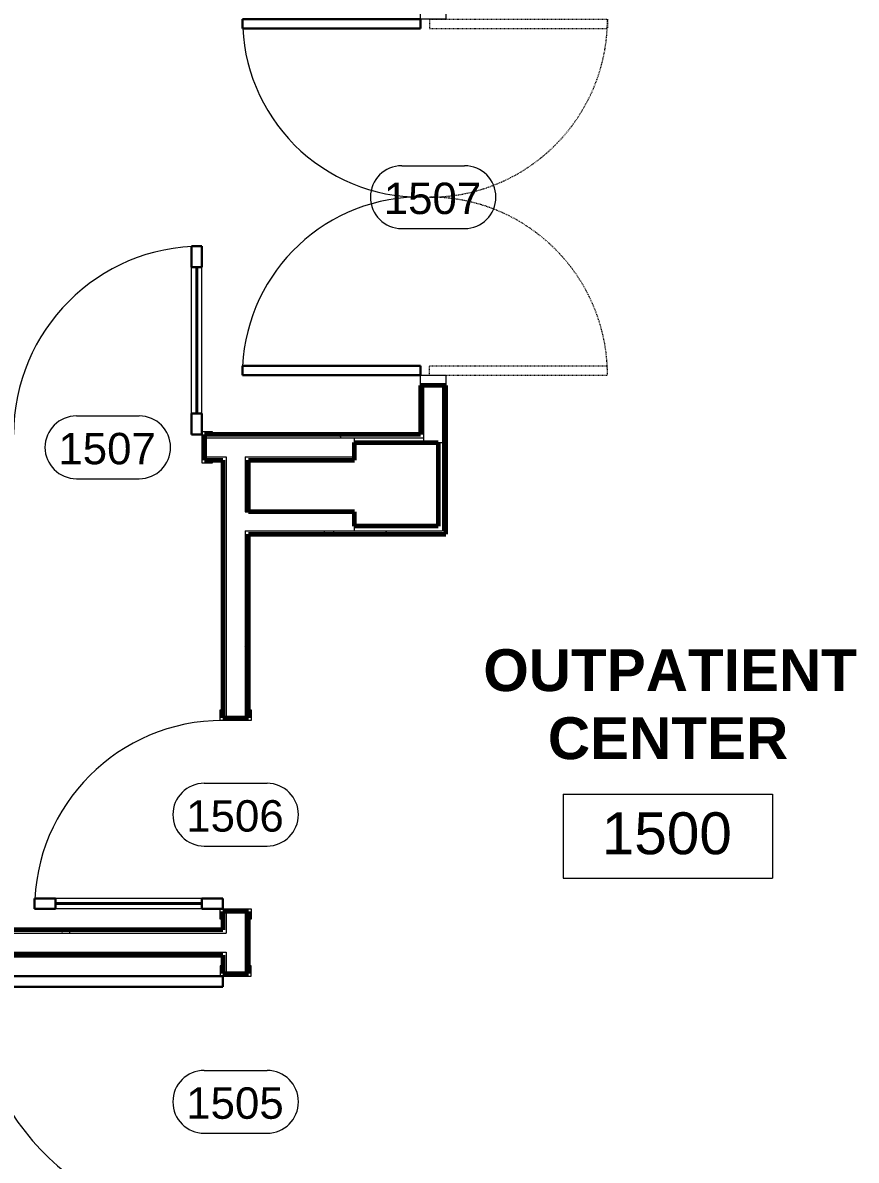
# Model space of a CAD drawing. Header units: inches. Extents: x -1969 to 2015, y -1363 to 1657.
# Drawn here: x -702.8 to -543.5, y 252.5 to 469.9 of the extents above; entities that cross this region are included whole.
import ezdxf

# ---------------------------------------------------------------- set-up
doc = ezdxf.new("R2010")
doc.units = ezdxf.units.IN
doc.header["$MEASUREMENT"] = 0
doc.linetypes.add('Dash', pattern=[0.25, 0.125, -0.125])
for name, color, linetype, lineweight in [('A-AREA-IDEN', 2, 'Continuous', 9), ('A-DOOR', 31, 'Continuous', 18), ('A-DOOR-GLAZ', 31, 'Continuous', 40), ('A-DOOR-IDEN', 31, 'Continuous', 9), ('A-WALL', 113, 'Continuous', 18), ('A-WALL-PATT', 111, 'Continuous', 60), ('I-WALL', 2, 'Continuous', 18)]:
    doc.layers.add(name, color=color, linetype=linetype, lineweight=lineweight)
doc.styles.add('Arial', font='arial.ttf', dxfattribs={"height": 6})
doc.styles.add('Arial_1', font='arial.ttf', dxfattribs={"height": 8})
doc.styles.add('Arial_B', font='arialbd.ttf', dxfattribs={"height": 8})
pattern_1 = [(0, (0, 0), (20.48, 5.12), [0.845, -14.515, 0.845, -14.515, -81.92]), (0, (0, 0), (20.48, 5.12), [-30.72, 0.845, -29.875, 0.845, -14.515, -35.84]), (0, (0, 0), (20.48, 5.12), [-76.8, 0.845, -9.395, 0.845, -24.755]), (120, (7.68, 2.56), (-14.67405, 15.1762), [0.845, -14.515, 0.845, -14.515, -81.92]), (120, (7.68, 2.56), (-14.67405, 15.1762), [-30.72, 0.845, -29.875, 0.845, -14.515, -35.84]), (120, (7.68, 2.56), (-14.67405, 15.1762), [-76.8, 0.845, -9.395, 0.845, -24.755]), (240, (10.24, 12.8), (-5.80595, -20.2962), [0.845, -14.515, 0.845, -14.515, -81.92]), (240, (10.24, 12.8), (-5.80595, -20.2962), [-30.72, 0.845, -29.875, 0.845, -14.515, -35.84]), (240, (10.24, 12.8), (-5.80595, -20.2962), [-76.8, 0.845, -9.395, 0.845, -24.755])]

# ---------------------------------------------------------------- blocks, each defined once
blk = doc.blocks.new('Double-Glass-Dbl Acting-w-Metal-Frame - 68_ x 84_ - Full Glass-259310-GROUND FLOOR')
at = {"layer": 'A-DOOR', "linetype": 'Dash', "lineweight": 9}
for p, q in [((-34, 33.31), (-32.25, 33.31)), ((-34, -0.69), (-34, 33.31)), ((-32.25, -0.69), (-32.25, 33.31)), ((32.25, -0.69), (32.25, 33.31)), ((34, 33.31), (32.25, 33.31)), ((34, -0.69), (34, 33.31)), ((-34, -0.69), (-32.25, -0.69)), ((34, -0.69), (32.25, -0.69))]:
    blk.add_line(p, q, dxfattribs=at)
at = {"layer": 'A-DOOR'}
for p, q in [((-36, 2.44), (-34, 2.44)), ((-34, 2.44), (-34, -2.44)), ((34, -2.44), (34, 2.44)), ((34, 2.44), (36, 2.44)), ((-34, -2.44), (-36, -2.44)), ((36, -2.44), (34, -2.44))]:
    blk.add_line(p, q, dxfattribs=at)
at = {"layer": 'A-DOOR', "lineweight": 30}
for p, q in [((-34, -2.44), (-34, -36.44)), ((-34, -2.44), (-32.25, -2.44)), ((-32.25, -2.44), (-32.25, -36.44)), ((32.25, -2.44), (32.25, -36.44)), ((34, -2.44), (32.25, -2.44)), ((34, -2.44), (34, -36.44)), ((-34, -36.44), (-32.25, -36.44)), ((32.25, -36.44), (34, -36.44))]:
    blk.add_line(p, q, dxfattribs=at)
at = {"layer": 'A-DOOR', "linetype": 'Dash', "lineweight": 9}
for centre, start, end in [((-34, -0.69), 360, 90), ((34, -0.69), 90, 180)]:
    blk.add_arc(centre, 34, start, end, dxfattribs=at)
at = {"layer": 'A-DOOR', "lineweight": 9}
for centre, radius, start, end in [((-34, -2.44), 34, 270, 0), ((34, -2.44), 34.03, 181.6366, 270)]:
    blk.add_arc(centre, radius, start, end, dxfattribs=at)
blk = doc.blocks.new('Single-Glass-w-Metal-Frame - 36_ x 84_ Half Glass-218566-GROUND FLOOR')
at = {"layer": 'A-DOOR', "lineweight": 30}
for p, q in [((16, 34.4375), (16, 38.4375)), ((18, 38.4375), (16, 38.4375)), ((18, 34.4375), (18, 38.4375)), ((16, 34.4375), (18, 34.4375)), ((16, 6.4375), (18, 6.4375)), ((16, 2.4375), (16, 6.4375)), ((18, 2.4375), (18, 6.4375)), ((18, 2.4375), (16, 2.4375))]:
    blk.add_line(p, q, dxfattribs=at)
at = {"layer": 'A-DOOR', "lineweight": 9}
for p, q in [((16, 6.4375), (16, 34.4375)), ((18, 6.4375), (18, 34.4375))]:
    blk.add_line(p, q, dxfattribs=at)
at = {"layer": 'A-DOOR'}
for p, q in [((-18, 2.9375), (-20, 2.9375)), ((-20, 2.9375), (-20, 2.4375)), ((-18, -2.9375), (-18, 2.9375)), ((20, 2.9375), (18, 2.9375)), ((18, 2.9375), (18, -2.9375)), ((20, 2.4375), (20, 2.9375)), ((-20, -2.4375), (-20, -2.9375)), ((-20, -2.9375), (-18, -2.9375)), ((18, -2.9375), (20, -2.9375)), ((20, -2.9375), (20, -2.4375))]:
    blk.add_line(p, q, dxfattribs=at)
at = {"layer": 'A-DOOR', "lineweight": 9}
blk.add_arc((18, 2.4375), 36, 90, 180, dxfattribs=at)
at = {"layer": 'A-DOOR-GLAZ'}
blk.add_line((17, 34.4375), (17, 6.4375), dxfattribs=at)
blk = doc.blocks.new('Single-Glass-w-Metal-Frame - 36_ x 84_ Half Glass-218410-GROUND FLOOR')
at = {"layer": 'A-DOOR'}
for p, q in [((-20, 2.9375), (-18, 2.9375)), ((-20, 2.4375), (-20, 2.9375)), ((-18, 2.9375), (-18, -2.9375)), ((18, -2.9375), (18, 2.9375)), ((18, 2.9375), (20, 2.9375)), ((20, 2.9375), (20, 2.4375)), ((-20, -2.9375), (-20, -2.4375)), ((-18, -2.9375), (-20, -2.9375)), ((20, -2.9375), (18, -2.9375)), ((20, -2.4375), (20, -2.9375))]:
    blk.add_line(p, q, dxfattribs=at)
at = {"layer": 'A-DOOR', "lineweight": 30}
for p, q in [((16, -2.4375), (16, -6.4375)), ((18, -2.4375), (16, -2.4375)), ((18, -2.4375), (18, -6.4375)), ((16, -6.4375), (18, -6.4375)), ((16, -34.4375), (16, -38.4375)), ((16, -34.4375), (18, -34.4375)), ((18, -34.4375), (18, -38.4375)), ((18, -38.4375), (16, -38.4375))]:
    blk.add_line(p, q, dxfattribs=at)
at = {"layer": 'A-DOOR', "lineweight": 9}
for p, q in [((16, -6.4375), (16, -34.4375)), ((18, -6.4375), (18, -34.4375))]:
    blk.add_line(p, q, dxfattribs=at)
blk.add_arc((18, -2.4375), 36, 180, 270, dxfattribs=at)
at = {"layer": 'A-DOOR-GLAZ'}
blk.add_line((17, -34.4375), (17, -6.4375), dxfattribs=at)
blk = doc.blocks.new('Single-Flush-w-Metal-Frame - 48_ x 84_-260778-GROUND FLOOR')
at = {"layer": 'A-DOOR', "lineweight": 30}
for p, q in [((22, 2.44), (22, 50.46)), ((24, 50.46), (22, 50.46)), ((24, 2.44), (24, 50.46)), ((24, 2.44), (22, 2.44))]:
    blk.add_line(p, q, dxfattribs=at)
at = {"layer": 'A-DOOR'}
for p, q in [((-24, 2.94), (-26, 2.94)), ((-26, 2.94), (-26, 2.44)), ((-24, -2.94), (-24, 2.94)), ((26, 2.94), (24, 2.94)), ((24, 2.94), (24, -2.94)), ((26, 2.44), (26, 2.94)), ((-26, -2.44), (-26, -2.94)), ((-26, -2.94), (-24, -2.94)), ((24, -2.94), (26, -2.94)), ((26, -2.94), (26, -2.44))]:
    blk.add_line(p, q, dxfattribs=at)
at = {"layer": 'A-DOOR', "lineweight": 9}
blk.add_arc((24, 2.44), 48.07, 92.3847, 180, dxfattribs=at)
blk = doc.blocks.new('Room Tag - Room Tag-84095-GROUND FLOOR')
at = {"layer": 'A-AREA-IDEN'}
for p, q in [((-0.3125, -0.0625), (-0.3125, -0.3125)), ((-0.3125, -0.0625), (0.3125, -0.0625)), ((0.3125, -0.0625), (0.3125, -0.3125)), ((-0.3125, -0.3125), (0.3125, -0.3125))]:
    blk.add_line(p, q, dxfattribs=at)
blk = doc.blocks.new('Door Tag - Door Tag-41184-GROUND FLOOR')
at = {"layer": 'A-DOOR-IDEN'}
for p, q in [((-0.09375, 0.09375), (0.09375, 0.09375)), ((-0.09375, -0.09375), (0.09375, -0.09375))]:
    blk.add_line(p, q, dxfattribs=at)
for centre, start, end in [((-0.09375, 0), 90, 270), ((0.09375, 0), 270, 90)]:
    blk.add_arc(centre, 0.09375, start, end, dxfattribs=at)

msp = doc.modelspace()

# ---------------------------------------------------------------- hatches: boundary and pattern name
at = {"layer": 'A-WALL-PATT', "lineweight": 9}
h = msp.add_hatch(dxfattribs=at)
h.set_pattern_fill('FP_1', color=256, style=0, pattern_type=2)
h.set_pattern_definition(pattern_1)
h.paths.add_polyline_path([(-626.2124, 390.5392), (-626.2124, 400.5392), (-626.8374, 400.5392), (-626.8374, 390.5392)])
h.paths.add_polyline_path([(-626.8374, 472.5392), (-626.2124, 472.5392), (-626.2124, 570.1642), (-626.8374, 570.1642), (-626.8374, 562.4287)])
h = msp.add_hatch(dxfattribs=at)
h.set_pattern_fill('FP_1', color=256, style=0, pattern_type=2)
h.set_pattern_definition(pattern_1)
h.paths.add_polyline_path([(-621.9624, 389.6642), (-621.9624, 400.5392), (-622.5874, 400.5392), (-622.5874, 389.6642)])
h.paths.add_polyline_path([(-621.9624, 472.5392), (-621.9624, 483.1642), (-622.5874, 483.1642), (-622.5874, 472.5392)])
h.paths.add_polyline_path([(-622.5874, 486.7892), (-621.9624, 486.7892), (-621.9624, 570.1642), (-622.5874, 570.1642), (-622.5874, 562.4287)])
h = msp.add_hatch(dxfattribs=at)
h.set_pattern_fill('FP_1', color=256, style=0, pattern_type=2)
h.set_pattern_definition(pattern_1)
h.paths.add_polyline_path([(-731.9624, 390.5392), (-705.0874, 390.5392), (-705.0874, 391.1642), (-731.9624, 391.1642)])
h.paths.add_polyline_path([(-807.9624, 390.5392), (-791.9624, 390.5392), (-791.9624, 391.1642), (-807.9624, 391.1642)])
h.paths.add_polyline_path([(-668.0874, 390.5392), (-639.4624, 390.5392), (-639.4624, 391.1642), (-668.0874, 391.1642)])
h = msp.add_hatch(dxfattribs=at)
h.set_pattern_fill('FP_1', color=256, style=0, pattern_type=2)
h.set_pattern_definition(pattern_1)
h.paths.add_polyline_path([(-798.3472, 386.2892), (-791.9624, 386.2892), (-791.9624, 386.9142), (-807.9624, 386.9142), (-807.9624, 386.2892)])
h.paths.add_polyline_path([(-659.7124, 386.2892), (-639.4624, 386.2892), (-639.4624, 386.9142), (-660.3374, 386.9142), (-660.3374, 386.2892)])
h.paths.add_polyline_path([(-663.9624, 386.2892), (-663.9624, 386.9142), (-668.0874, 386.9142), (-668.0874, 386.2892), (-664.5874, 386.2892)])
h.paths.add_polyline_path([(-705.0874, 386.2892), (-705.0874, 386.9142), (-731.9624, 386.9142), (-731.9624, 386.2892), (-729.8722, 386.2892)])
h = msp.add_hatch(dxfattribs=at)
h.set_pattern_fill('FP_1', color=256, style=0, pattern_type=2)
h.set_pattern_definition(pattern_1)
h.paths.add_polyline_path([(-664.5874, 152.4142), (-663.9624, 152.4142), (-663.9624, 239.1642), (-664.5874, 239.1642)])
h.paths.add_polyline_path([(-664.5874, 288.1642), (-663.9624, 288.1642), (-663.9624, 292.2892), (-664.5874, 292.2892), (-664.5874, 291.6642)])
h.paths.add_polyline_path([(-663.9624, 295.9142), (-663.9624, 300.0392), (-664.5874, 300.0392), (-664.5874, 295.9142)])
h.paths.add_polyline_path([(-664.5874, 337.0392), (-663.9624, 337.0392), (-663.9624, 386.2892), (-664.5874, 386.2892), (-664.5874, 354.8064)])
h = msp.add_hatch(dxfattribs=at)
h.set_pattern_fill('FP_1', color=256, style=0, pattern_type=2)
h.set_pattern_definition(pattern_1)
h.paths.add_polyline_path([(-659.7124, 152.4142), (-659.7124, 227.4142), (-660.3374, 227.4142), (-660.3374, 152.4142)])
h.paths.add_polyline_path([(-660.3374, 231.6642), (-659.7124, 231.6642), (-659.7124, 239.1642), (-660.3374, 239.1642)])
h.paths.add_polyline_path([(-660.3374, 288.1642), (-659.7124, 288.1642), (-659.7124, 300.0392), (-660.3374, 300.0392)])
h.paths.add_polyline_path([(-660.3374, 337.0392), (-659.7124, 337.0392), (-659.7124, 372.7892), (-660.3374, 372.7892), (-660.3374, 354.8064)])
h.paths.add_polyline_path([(-659.7124, 376.4142), (-659.7124, 386.2892), (-660.3374, 386.2892), (-660.3374, 376.4142)])
h = msp.add_hatch(dxfattribs=at)
h.set_pattern_fill('FP_1', color=256, style=0, pattern_type=2)
h.set_pattern_definition(pattern_1)
h.paths.add_polyline_path([(-659.7124, 372.1642), (-639.4624, 372.1642), (-639.4624, 372.7892), (-659.7124, 372.7892)])
h = msp.add_hatch(dxfattribs=at)
h.set_pattern_fill('FP_1', color=256, style=0, pattern_type=2)
h.set_pattern_definition(pattern_1)
h.paths.add_polyline_path([(-639.4624, 372.1642), (-622.5874, 372.1642), (-622.5874, 372.7892), (-639.4624, 372.7892)])
h = msp.add_hatch(dxfattribs=at)
h.set_pattern_fill('FP_1', color=256, style=0, pattern_type=2)
h.set_pattern_definition(pattern_1)
h.paths.add_polyline_path([(-664.5874, 295.9142), (-664.5874, 296.5392), (-807.9624, 296.5392), (-807.9624, 295.9142), (-798.3472, 295.9142)])
h = msp.add_hatch(dxfattribs=at)
h.set_pattern_fill('FP_1', color=256, style=0, pattern_type=2)
h.set_pattern_definition(pattern_1)
h.paths.add_polyline_path([(-664.5874, 291.6642), (-664.5874, 292.2892), (-807.9624, 292.2892), (-807.9624, 291.6642), (-798.3472, 291.6642)])

# ---------------------------------------------------------------- linework, layer by layer
at = {"layer": 'A-WALL'}
for p, q in [((-626.2124, 389.6642), (-626.2124, 400.5392)), ((-622.5874, 400.5392), (-622.5874, 372.7892)), ((-668.0874, 390.5392), (-626.2124, 390.5392)), ((-639.4624, 389.6642), (-639.4624, 390.5392)), ((-623.4624, 389.6642), (-622.5874, 389.6642)), ((-668.0874, 386.9142), (-663.9624, 386.9142)), ((-663.9624, 386.9142), (-663.9624, 337.0392)), ((-660.3374, 386.9142), (-660.3374, 376.4142)), ((-660.3374, 386.9142), (-639.4624, 386.9142)), ((-660.3374, 376.4142), (-659.7124, 376.4142)), ((-660.3374, 372.7892), (-660.3374, 337.0392)), ((-660.3374, 372.7892), (-622.5874, 372.7892)), ((-639.4624, 372.7892), (-639.4624, 373.6642)), ((-663.9624, 300.0392), (-663.9624, 295.9142)), ((-660.3374, 300.0392), (-660.3374, 288.1642)), ((-808.5874, 295.9142), (-663.9624, 295.9142)), ((-808.5874, 292.2892), (-663.9624, 292.2892)), ((-663.9624, 292.2892), (-663.9624, 288.1642))]:
    msp.add_line(p, q, dxfattribs=at)
at = {"layer": 'I-WALL', "lineweight": 60}
for p, q in [((-626.8374, 400.5392), (-626.8374, 391.1642)), ((-621.9624, 400.5392), (-626.8374, 400.5392)), ((-621.9624, 372.1642), (-621.9624, 400.5392)), ((-626.8374, 391.1642), (-668.0874, 391.1642)), ((-668.0874, 391.1642), (-668.0874, 386.2892)), ((-639.4624, 386.2892), (-639.4624, 389.6642)), ((-639.4624, 389.6642), (-623.4624, 389.6642)), ((-623.4624, 389.6642), (-623.4624, 373.6642)), ((-668.0874, 386.2892), (-664.5874, 386.2892)), ((-664.5874, 386.2892), (-664.5874, 337.0392)), ((-659.7124, 376.4142), (-659.7124, 386.2892)), ((-659.7124, 386.2892), (-639.4624, 386.2892)), ((-639.4624, 376.4142), (-659.7124, 376.4142)), ((-639.4624, 373.6642), (-639.4624, 376.4142)), ((-659.7124, 337.0392), (-659.7124, 372.1642)), ((-659.7124, 372.1642), (-621.9624, 372.1642)), ((-623.4624, 373.6642), (-639.4624, 373.6642)), ((-664.5874, 337.0392), (-659.7124, 337.0392)), ((-659.7124, 300.0392), (-664.5874, 300.0392)), ((-664.5874, 300.0392), (-664.5874, 296.5392)), ((-659.7124, 288.1642), (-659.7124, 300.0392)), ((-664.5874, 296.5392), (-807.9624, 296.5392)), ((-807.9624, 291.6642), (-664.5874, 291.6642)), ((-664.5874, 291.6642), (-664.5874, 288.1642)), ((-664.5874, 288.1642), (-659.7124, 288.1642))]:
    msp.add_line(p, q, dxfattribs=at)

# ---------------------------------------------------------------- block references
at = {"layer": 'A-AREA-IDEN', "xscale": 63.99999999999997, "yscale": 63.99999999999997, "zscale": 63.99999999999997}
msp.add_blockref('Room Tag - Room Tag-84095-GROUND FLOOR', (-579.5659, 326.4331), dxfattribs=at)
at = {"layer": 'A-DOOR'}
for name, p, rotation in [('Double-Glass-Dbl Acting-w-Metal-Frame - 68_ x 84_ - Full Glass-259310-GROUND FLOOR', (-624.3999, 436.5392), 269.9999999999999), ('Single-Glass-w-Metal-Frame - 36_ x 84_ Half Glass-218410-GROUND FLOOR', (-662.1499, 318.5392), 269.9999999999999), ('Single-Flush-w-Metal-Frame - 48_ x 84_-260778-GROUND FLOOR', (-662.1499, 263.6642), 89.9999999999999)]:
    msp.add_blockref(name, p, dxfattribs=dict(at, rotation=rotation))
msp.add_blockref('Single-Glass-w-Metal-Frame - 36_ x 84_ Half Glass-218566-GROUND FLOOR', (-686.5874, 388.7267), dxfattribs=at)
at = {"layer": 'A-DOOR-IDEN', "xscale": 63.99999999999997, "yscale": 63.99999999999997, "zscale": 63.99999999999997}
for p in [(-624.3999, 436.5392), (-686.5874, 388.7267), (-662.1499, 318.5392), (-662.1499, 263.6642)]:
    msp.add_blockref('Door Tag - Door Tag-41184-GROUND FLOOR', p, dxfattribs=at)

# ---------------------------------------------------------------- texts
at = {"layer": 'A-AREA-IDEN', "char_height": 8, "attachment_point": 1, "style": 'Arial_B'}
for s, insert, width in [('OUTPATIENT', (-614.8091, 350.151), 85.244), ('CENTER', (-602.4758, 337.151), 55.348)]:
    msp.add_mtext(s, dxfattribs=dict(at, insert=insert, width=width))
at = {"layer": 'A-AREA-IDEN', "lineweight": 20, "insert": (-592.1715, 318.9824), "char_height": 8, "width": 29.896, "attachment_point": 1, "style": 'Arial_1'}
msp.add_mtext('1500', dxfattribs=at)
at = {"layer": 'A-DOOR-IDEN', "char_height": 6, "width": 22.624, "attachment_point": 1, "style": 'Arial'}
for s, insert in [('1507', (-633.8511, 439.3018)), ('1507', (-696.0386, 391.4893)), ('1506', (-671.6011, 321.3018)), ('1505', (-671.6011, 266.4268))]:
    msp.add_mtext(s, dxfattribs=dict(at, insert=insert))

doc.saveas('drawing.dxf')
